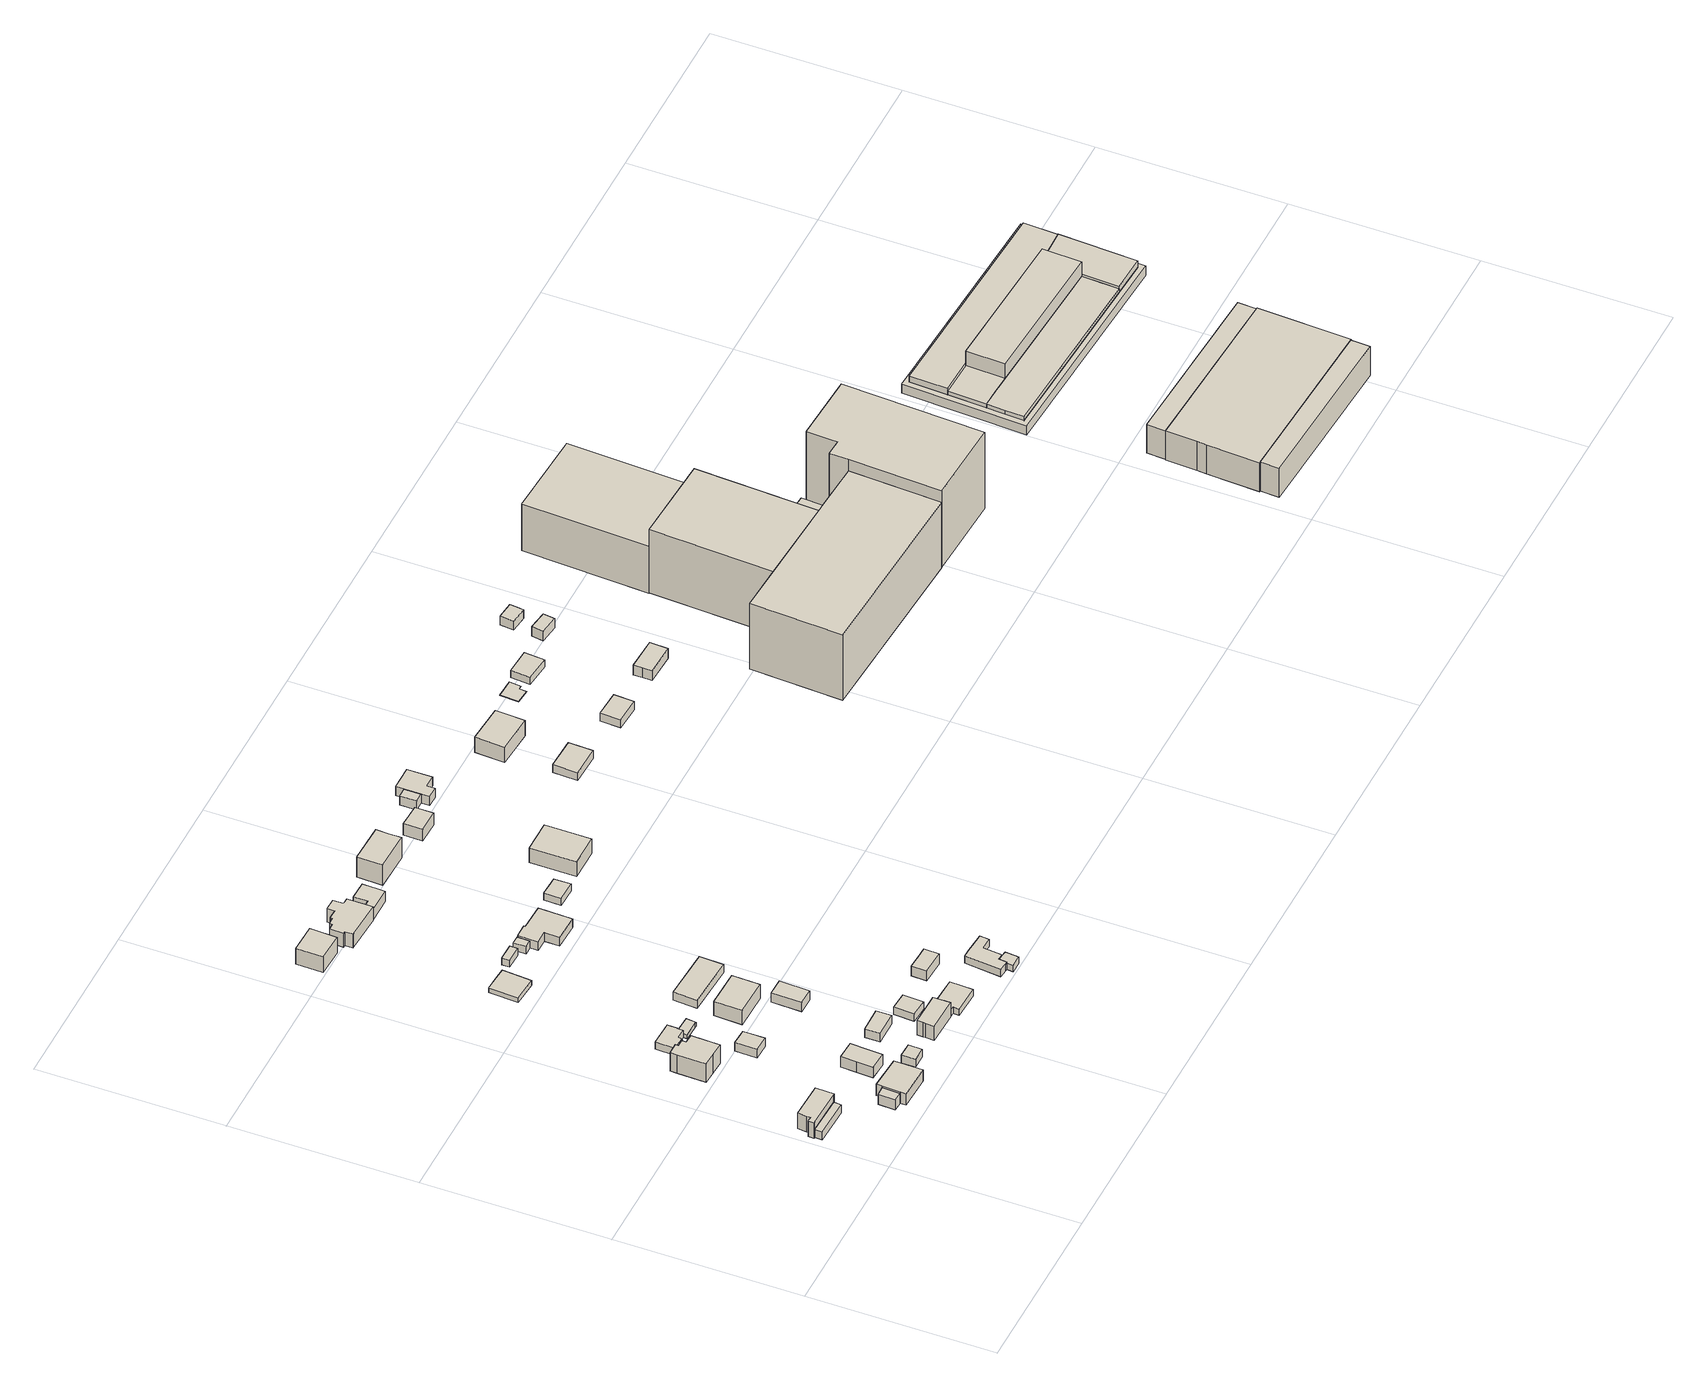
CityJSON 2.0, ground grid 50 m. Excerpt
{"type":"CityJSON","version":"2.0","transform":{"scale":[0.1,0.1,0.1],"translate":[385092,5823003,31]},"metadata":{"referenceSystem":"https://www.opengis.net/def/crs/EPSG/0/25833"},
"CityObjects":{
"building1":{"type":"Building","attributes":{"Gemeindeschluessel":"11000004","BezugspunktDach":"2200","function":"31001_1310","measuredHeight":2.66,"storeysAboveGround":1},"address":[{"country":"Germany","locality":"Berlin","thoroughfareNumber":"28 (15)","thoroughfareName":"Straße 70"}],"geometry":[{"type":"Solid","lod":"1","boundaries":[[[[0,1,2,3]],[[4,5,6,7]],[[4,7,3,2]],[[5,4,2,1]],[[6,5,1,0]],[[7,6,0,3]]]]}]},
"building2":{"type":"Building","attributes":{"Gemeindeschluessel":"11000004","BezugspunktDach":"2200","function":"31001_1010","measuredHeight":5.34,"storeysAboveGround":1},"address":[{"country":"Germany","locality":"Berlin","thoroughfareNumber":"28 (14)","thoroughfareName":"Straße 70"}],"geometry":[{"type":"Solid","lod":"1","boundaries":[[[[8,9,10,11,12,13,14,15,16,17]],[[18,19,20,21,22,23,24,5,4,25]],[[18,25,17,16]],[[19,18,16,15]],[[20,19,15,14]],[[21,20,14,13]],[[22,21,13,12]],[[23,22,12,11]],[[24,23,11,10]],[[5,24,10,9]],[[4,5,9,8]],[[25,4,8,17]]]]}]},
"building3":{"type":"Building","attributes":{"Gemeindeschluessel":"11000004","function":"31001_1010"},"address":[{"country":"Germany","locality":"Berlin","thoroughfareNumber":"26 (15)","thoroughfareName":"Straße 70"}],"children":["building3-1","building3-2"]},
"building3-1":{"type":"BuildingPart","attributes":{"BezugspunktDach":"2200","measuredHeight":4.2,"storeysAboveGround":1},"parents":["building3"],"geometry":[{"type":"MultiSurface","lod":"1","boundaries":[[[26,27,28,29,30,31,32]],[[33,34,35,36,37,38,39]],[[33,39,32,31]],[[40,41,31,30]],[[35,34,30,29]],[[36,35,29,28]],[[37,36,28,27]],[[38,37,27,26]],[[39,38,26,32]],[[34,33,41,40]]]}]},
"building3-2":{"type":"BuildingPart","attributes":{"BezugspunktDach":"2200","measuredHeight":3.17,"storeysAboveGround":1},"parents":["building3"],"geometry":[{"type":"Solid","lod":"1","boundaries":[[[[42,41,40,43,44]],[[45,34,33,39,46]],[[45,46,44,43]],[[34,45,43,40]],[[39,33,41,42]],[[46,39,42,44]],[[33,34,40,41]]]]}]},
"building4":{"type":"Building","attributes":{"Gemeindeschluessel":"11000004","BezugspunktDach":"2200","function":"31001_1010","measuredHeight":6.76,"storeysAboveGround":1},"address":[{"country":"Germany","locality":"Berlin","thoroughfareNumber":"28 (10)","thoroughfareName":"Straße 70"}],"geometry":[{"type":"Solid","lod":"1","boundaries":[[[[47,48,49,50,51,52,53,54,55,56,57]],[[58,59,60,61,62,63,64,65,66,67,68]],[[58,68,57,56]],[[59,58,56,55]],[[60,59,55,54]],[[61,60,54,53]],[[62,61,53,52]],[[63,62,52,51]],[[64,63,51,50]],[[65,64,50,49]],[[66,65,49,48]],[[67,66,48,47]],[[68,67,47,57]]]]}]},
"building5":{"type":"Building","attributes":{"Gemeindeschluessel":"11000004","BezugspunktDach":"2200","function":"31001_1000","measuredHeight":4.21,"storeysAboveGround":1},"address":[{"country":"Germany","locality":"Berlin","thoroughfareNumber":"28 (39)","thoroughfareName":"Straße 70"}],"geometry":[{"type":"Solid","lod":"1","boundaries":[[[[69,70,71,72,73,74]],[[75,76,77,78,79,80]],[[75,80,74,73]],[[76,75,73,72]],[[77,76,72,71]],[[78,77,71,70]],[[79,78,70,69]],[[80,79,69,74]]]]}]},
"building6":{"type":"Building","attributes":{"Gemeindeschluessel":"11000004","BezugspunktDach":"2200","function":"31001_1310","measuredHeight":3.12,"storeysAboveGround":1},"address":[{"country":"Germany","locality":"Berlin","thoroughfareNumber":"28 (11)","thoroughfareName":"Straße 70"}],"geometry":[{"type":"Solid","lod":"1","boundaries":[[[[81,82,83,84,85]],[[86,87,88,89,90]],[[86,90,85,84]],[[87,86,84,83]],[[88,87,83,82]],[[89,88,82,81]],[[90,89,81,85]]]]}]},
"building7":{"type":"Building","attributes":{"Gemeindeschluessel":"11000004","BezugspunktDach":"2200","function":"31001_1310","measuredHeight":2.44,"storeysAboveGround":1},"address":[{"country":"Germany","locality":"Berlin","thoroughfareNumber":"26 (16)","thoroughfareName":"Straße 70"}],"geometry":[{"type":"Solid","lod":"1","boundaries":[[[[91,92,93,94]],[[95,96,97,98]],[[95,98,94,93]],[[96,95,93,92]],[[97,96,92,91]],[[98,97,91,94]]]]}]},
"building8":{"type":"Building","attributes":{"Gemeindeschluessel":"11000004","function":"31001_1010"},"address":[{"country":"Germany","locality":"Berlin","thoroughfareNumber":"30 (15)","thoroughfareName":"Straße 70"}],"children":["building8-1","building8-2"]},
"building8-1":{"type":"BuildingPart","attributes":{"BezugspunktDach":"2200","measuredHeight":2.27,"storeysAboveGround":1},"parents":["building8"],"geometry":[{"type":"MultiSurface","lod":"1","boundaries":[[[99,100,101,102,103,104,105,106,107]],[[108,109,110,111,112,113,114,115,116]],[[108,116,107,106]],[[109,108,106,105]],[[110,109,105,104]],[[111,110,104,103]],[[117,118,111,103,102]],[[113,112,102,101]],[[114,113,101,100]],[[115,114,100,99]],[[116,115,99,107]],[[112,111,118,117]]]}]},
"building8-2":{"type":"BuildingPart","attributes":{"BezugspunktDach":"2200","measuredHeight":1.91,"storeysAboveGround":1},"parents":["building8"],"geometry":[{"type":"Solid","lod":"1","boundaries":[[[[119,120,121,122,118,117,123]],[[112,111,110,124,125,126,127]],[[112,127,123,117]],[[110,111,118,122]],[[124,110,122,121]],[[125,124,121,120]],[[126,125,120,119]],[[127,126,119,123]],[[111,112,117,118]]]]}]},
"building9":{"type":"Building","attributes":{"Gemeindeschluessel":"11000004","BezugspunktDach":"2200","function":"31001_1312","measuredHeight":2.71,"storeysAboveGround":1},"address":[{"country":"Germany","locality":"Berlin","thoroughfareNumber":"28 (38)","thoroughfareName":"Straße 70"}],"geometry":[{"type":"Solid","lod":"1","boundaries":[[[[128,129,130,131]],[[132,133,134,135]],[[132,135,131,130]],[[133,132,130,129]],[[134,133,129,128]],[[135,134,128,131]]]]}]},
"building10":{"type":"Building","attributes":{"Gemeindeschluessel":"11000004","BezugspunktDach":"2200","function":"31001_1010","measuredHeight":4.78,"storeysAboveGround":1},"address":[{"country":"Germany","locality":"Berlin","thoroughfareNumber":"26 (17)","thoroughfareName":"Straße 70"}],"geometry":[{"type":"Solid","lod":"1","boundaries":[[[[136,137,138,139,140,141,142,143]],[[144,145,146,147,148,149,150,151]],[[144,151,143,142]],[[145,144,142,141]],[[146,145,141,140]],[[147,146,140,139]],[[148,147,139,138]],[[149,148,138,137]],[[150,149,137,136]],[[151,150,136,143]]]]}]},
"building11":{"type":"Building","attributes":{"Gemeindeschluessel":"11000004","BezugspunktDach":"2200","function":"31001_1010","measuredHeight":4.94,"storeysAboveGround":1},"address":[{"country":"Germany","locality":"Berlin","thoroughfareNumber":"28 (12)","thoroughfareName":"Straße 70"}],"geometry":[{"type":"Solid","lod":"1","boundaries":[[[[152,153,154,155]],[[156,157,158,159]],[[156,159,155,154]],[[157,156,154,153]],[[158,157,153,152]],[[159,158,152,155]]]]}]},
"building12":{"type":"Building","attributes":{"Gemeindeschluessel":"11000004","BezugspunktDach":"2200","function":"31001_1312","measuredHeight":2.69,"storeysAboveGround":1},"address":[{"country":"Germany","locality":"Berlin","thoroughfareNumber":"30 (11)","thoroughfareName":"Straße 70"}],"geometry":[{"type":"Solid","lod":"1","boundaries":[[[[160,161,162,163,164]],[[165,166,167,168,169]],[[165,169,164,163]],[[166,165,163,162]],[[167,166,162,161]],[[168,167,161,160]],[[169,168,160,164]]]]}]},
"building13":{"type":"Building","attributes":{"Gemeindeschluessel":"11000004","BezugspunktDach":"2200","function":"31001_1312","measuredHeight":2.25,"storeysAboveGround":1},"address":[{"country":"Germany","locality":"Berlin","thoroughfareNumber":"28 (37)","thoroughfareName":"Straße 70"}],"geometry":[{"type":"Solid","lod":"1","boundaries":[[[[170,171,172,173]],[[174,175,176,177]],[[174,177,173,172]],[[175,174,172,171]],[[176,175,171,170]],[[177,176,170,173]]]]}]},
"building14":{"type":"Building","attributes":{"Gemeindeschluessel":"11000004","BezugspunktDach":"2200","function":"31001_1310","measuredHeight":2.98,"storeysAboveGround":1},"address":[{"country":"Germany","locality":"Berlin","thoroughfareNumber":"28 (13)","thoroughfareName":"Straße 70"}],"geometry":[{"type":"Solid","lod":"1","boundaries":[[[[178,179,180,181]],[[182,183,184,185]],[[182,185,181,180]],[[183,182,180,179]],[[184,183,179,178]],[[185,184,178,181]]]]}]},
"building15":{"type":"Building","attributes":{"Gemeindeschluessel":"11000004","BezugspunktDach":"2200","function":"31001_1010","measuredHeight":5,"storeysAboveGround":1},"address":[{"country":"Germany","locality":"Berlin","thoroughfareNumber":"34 (14)","thoroughfareName":"Straße 70"}],"geometry":[{"type":"Solid","lod":"1","boundaries":[[[[186,187,188,189]],[[190,191,192,193]],[[190,193,189,188]],[[191,190,188,187]],[[192,191,187,186]],[[193,192,186,189]]]]}]},
"building16":{"type":"Building","attributes":{"Gemeindeschluessel":"11000004","BezugspunktDach":"2200","function":"31001_1000","measuredHeight":2.61,"storeysAboveGround":1},"address":[{"country":"Germany","locality":"Berlin","thoroughfareNumber":"30 (43)","thoroughfareName":"Straße 70"}],"geometry":[{"type":"Solid","lod":"1","boundaries":[[[[194,195,196,197]],[[198,199,200,201]],[[198,201,197,196]],[[199,198,196,195]],[[200,199,195,194]],[[201,200,194,197]]]]}]},
"building17":{"type":"Building","attributes":{"Gemeindeschluessel":"11000004","BezugspunktDach":"2200","function":"31001_1000","measuredHeight":2.07,"storeysAboveGround":1},"address":[{"country":"Germany","locality":"Berlin","thoroughfareNumber":"26 (18)","thoroughfareName":"Straße 70"}],"geometry":[{"type":"Solid","lod":"1","boundaries":[[[[202,203,204,205,206,207]],[[208,209,210,211,212,213]],[[208,213,207,206]],[[209,208,206,205]],[[210,209,205,204]],[[211,210,204,203]],[[212,211,203,202]],[[213,212,202,207]]]]}]},
"building18":{"type":"Building","attributes":{"Gemeindeschluessel":"11000004","BezugspunktDach":"2200","function":"31001_1310","measuredHeight":2.19,"storeysAboveGround":1},"address":[{"country":"Germany","locality":"Berlin","thoroughfareNumber":"30 (12)","thoroughfareName":"Straße 70"}],"geometry":[{"type":"Solid","lod":"1","boundaries":[[[[214,215,216,217]],[[218,219,220,221]],[[218,221,217,216]],[[219,218,216,215]],[[220,219,215,214]],[[221,220,214,217]]]]}]},
"building19":{"type":"Building","attributes":{"Gemeindeschluessel":"11000004","BezugspunktDach":"2200","function":"31001_1310","measuredHeight":2.4,"storeysAboveGround":1},"address":[{"country":"Germany","locality":"Berlin","thoroughfareNumber":"30 (13)","thoroughfareName":"Straße 70"}],"geometry":[{"type":"Solid","lod":"1","boundaries":[[[[222,223,224,225]],[[226,227,228,229]],[[226,229,225,224]],[[227,226,224,223]],[[228,227,223,222]],[[229,228,222,225]]]]}]},
"building20":{"type":"Building","attributes":{"Gemeindeschluessel":"11000004","BezugspunktDach":"2200","function":"31001_1010","measuredHeight":6,"storeysAboveGround":1},"address":[{"country":"Germany","locality":"Berlin","thoroughfareNumber":"34 (13)","thoroughfareName":"Straße 70"}],"geometry":[{"type":"Solid","lod":"1","boundaries":[[[[230,231,232,233,234,235,236,237,238,239,240,241,242,243,244,245,246]],[[247,248,249,250,251,252,253,254,255,256,257,258,259,260,261,262,263]],[[247,263,246,245]],[[248,247,245,244]],[[249,248,244,243]],[[250,249,243,242]],[[251,250,242,241]],[[252,251,241,240]],[[253,252,240,239]],[[254,253,239,238]],[[255,254,238,237]],[[256,255,237,236]],[[257,256,236,235]],[[258,257,235,234]],[[259,258,234,233]],[[260,259,233,232]],[[261,260,232,231]],[[262,261,231,230]],[[263,262,230,246]]]]}]},
"building21":{"type":"Building","attributes":{"Gemeindeschluessel":"11000004","BezugspunktDach":"2200","function":"31001_1312","measuredHeight":3.65,"storeysAboveGround":1},"address":[{"country":"Germany","locality":"Berlin","thoroughfareNumber":"28 (36)","thoroughfareName":"Straße 70"}],"geometry":[{"type":"Solid","lod":"1","boundaries":[[[[264,265,266,267,268]],[[269,270,271,272,273]],[[269,273,268,267]],[[270,269,267,266]],[[271,270,266,265]],[[272,271,265,264]],[[273,272,264,268]]]]}]},
"building22":{"type":"Building","attributes":{"Gemeindeschluessel":"11000004","BezugspunktDach":"2200","function":"31001_1000","measuredHeight":2.77,"storeysAboveGround":1},"address":[{"country":"Germany","locality":"Berlin","thoroughfareNumber":"30 (14)","thoroughfareName":"Straße 70"}],"geometry":[{"type":"Solid","lod":"1","boundaries":[[[[274,275,276,277,278,279,280,281]],[[282,283,284,285,286,287,288,289]],[[282,289,281,280]],[[283,282,280,279]],[[284,283,279,278]],[[285,284,278,277]],[[286,285,277,276]],[[287,286,276,275]],[[288,287,275,274]],[[289,288,274,281]]]]}]},
"building23":{"type":"Building","attributes":{"Gemeindeschluessel":"11000004","BezugspunktDach":"2200","function":"51009_1610","measuredHeight":3.43,"storeysAboveGround":0},"address":[{"country":"Germany","locality":"Berlin"}],"geometry":[{"type":"Solid","lod":"1","boundaries":[[[[290,291,292,293,294,295]],[[296,297,298,299,300,301]],[[296,301,295,294]],[[297,296,294,293]],[[298,297,293,292]],[[299,298,292,291]],[[300,299,291,290]],[[301,300,290,295]]]]}]},
"building24":{"type":"Building","attributes":{"Gemeindeschluessel":"11000004","BezugspunktDach":"2200","function":"31001_1010","measuredHeight":3.46,"storeysAboveGround":1},"address":[{"country":"Germany","locality":"Berlin","thoroughfareNumber":"26 (19)","thoroughfareName":"Straße 70"}],"geometry":[{"type":"Solid","lod":"1","boundaries":[[[[302,303,304,305,306,307,308,309,310,311]],[[312,313,314,315,316,298,297,296,317,318]],[[312,318,311,310]],[[313,312,310,309]],[[314,313,309,308]],[[315,314,308,307]],[[316,315,307,306]],[[298,316,306,305]],[[297,298,305,304]],[[296,297,304,303]],[[317,296,303,302]],[[318,317,302,311]]]]}]},
"building25":{"type":"Building","attributes":{"Gemeindeschluessel":"11000004","BezugspunktDach":"2200","function":"31001_1310","measuredHeight":3.24,"storeysAboveGround":1},"address":[{"country":"Germany","locality":"Berlin","thoroughfareNumber":"34 (12)","thoroughfareName":"Straße 70"}],"geometry":[{"type":"Solid","lod":"1","boundaries":[[[[319,320,321,322,323,324]],[[325,326,327,328,329,330]],[[325,330,324,323]],[[326,325,323,322]],[[327,326,322,321]],[[328,327,321,320]],[[329,328,320,319]],[[330,329,319,324]]]]}]},
"building26":{"type":"Building","attributes":{"Gemeindeschluessel":"11000004","BezugspunktDach":"2200","function":"31001_1010","measuredHeight":2.3,"storeysAboveGround":1},"address":[{"country":"Germany","locality":"Berlin","thoroughfareNumber":"30 (38)","thoroughfareName":"Straße 70"}],"geometry":[{"type":"Solid","lod":"1","boundaries":[[[[331,332,333,334,335]],[[336,337,338,339,340]],[[336,340,335,334]],[[337,336,334,333]],[[338,337,333,332]],[[339,338,332,331]],[[340,339,331,335]]]]}]},
"building27":{"type":"Building","attributes":{"Gemeindeschluessel":"11000004","BezugspunktDach":"2200","function":"31001_1010","measuredHeight":7.39,"storeysAboveGround":1},"address":[{"country":"Germany","locality":"Berlin","thoroughfareNumber":"34 (11)","thoroughfareName":"Straße 70"}],"geometry":[{"type":"Solid","lod":"1","boundaries":[[[[341,342,343,344,345]],[[346,347,348,349,350]],[[346,350,345,344]],[[347,346,344,343]],[[348,347,343,342]],[[349,348,342,341]],[[350,349,341,345]]]]}]},
"building28":{"type":"Building","attributes":{"Gemeindeschluessel":"11000004","BezugspunktDach":"2200","function":"31001_1000","measuredHeight":5.41,"storeysAboveGround":1},"address":[{"country":"Germany","locality":"Berlin","thoroughfareNumber":"30 (39)","thoroughfareName":"Straße 70"}],"geometry":[{"type":"Solid","lod":"1","boundaries":[[[[351,352,353,354]],[[355,356,357,358]],[[355,358,354,353]],[[356,355,353,352]],[[357,356,352,351]],[[358,357,351,354]]]]}]},
"building29":{"type":"Building","attributes":{"Gemeindeschluessel":"11000004","BezugspunktDach":"2200","function":"31001_1000","measuredHeight":4.04,"storeysAboveGround":1},"address":[{"country":"Germany","locality":"Berlin","thoroughfareNumber":"34 (34)","thoroughfareName":"Straße 70"}],"geometry":[{"type":"Solid","lod":"1","boundaries":[[[[359,360,361,362,363]],[[364,365,366,367,368]],[[364,368,363,362]],[[365,364,362,361]],[[366,365,361,360]],[[367,366,360,359]],[[368,367,359,363]]]]}]},
"building30":{"type":"Building","attributes":{"Gemeindeschluessel":"11000004","function":"31001_1000"},"address":[{"country":"Germany","locality":"Berlin","thoroughfareNumber":"34 (33)","thoroughfareName":"Straße 70"}],"children":["building30-1","building30-2"]},
"building30-1":{"type":"BuildingPart","attributes":{"BezugspunktDach":"2200","measuredHeight":2.92,"storeysAboveGround":1},"parents":["building30"],"geometry":[{"type":"MultiSurface","lod":"1","boundaries":[[[369,370,371,372,373,374,375]],[[376,377,378,379,380,381,382]],[[376,382,375,374]],[[377,376,374,373]],[[378,377,373,372]],[[379,378,372,371]],[[380,379,371,370]],[[380,370,383,384,385]],[[382,381,369,375]],[[381,385,384,383,369]]]}]},
"building30-2":{"type":"BuildingPart","attributes":{"BezugspunktDach":"2200","measuredHeight":2.92,"storeysAboveGround":1},"parents":["building30"],"geometry":[{"type":"Solid","lod":"1","boundaries":[[[[384,369,386,387]],[[388,381,385,389]],[[388,389,387,386]],[[381,388,386,369]],[[389,385,384,387]],[[385,381,369,384]]]]}]},
"building31":{"type":"Building","attributes":{"Gemeindeschluessel":"11000004","BezugspunktDach":"2200","function":"31001_1000","measuredHeight":2.48,"storeysAboveGround":1},"address":[{"country":"Germany","locality":"Berlin","thoroughfareNumber":"30 (40)","thoroughfareName":"Straße 70"}],"geometry":[{"type":"Solid","lod":"1","boundaries":[[[[390,391,392,393]],[[394,395,396,397]],[[394,397,393,392]],[[395,394,392,391]],[[396,395,391,390]],[[397,396,390,393]]]]}]},
"building32":{"type":"Building","attributes":{"Gemeindeschluessel":"11000004","BezugspunktDach":"2200","function":"31001_1000","measuredHeight":6.85,"storeysAboveGround":1},"address":[{"country":"Germany","locality":"Berlin","thoroughfareNumber":"34 (32)","thoroughfareName":"Straße 70"}],"geometry":[{"type":"Solid","lod":"1","boundaries":[[[[398,399,400,401,402]],[[403,404,405,406,407]],[[403,407,402,401]],[[404,403,401,400]],[[405,404,400,399]],[[406,405,399,398]],[[407,406,398,402]]]]}]},
"building33":{"type":"Building","attributes":{"Gemeindeschluessel":"11000004","BezugspunktDach":"2200","function":"31001_1000","measuredHeight":2.55,"storeysAboveGround":1},"address":[{"country":"Germany","locality":"Berlin","thoroughfareNumber":"30 (41)","thoroughfareName":"Straße 70"}],"geometry":[{"type":"Solid","lod":"1","boundaries":[[[[408,409,410,411]],[[412,413,414,415]],[[412,415,411,410]],[[413,412,410,409]],[[414,413,409,408]],[[415,414,408,411]]]]}]},
"building34":{"type":"Building","attributes":{"Gemeindeschluessel":"11000004","BezugspunktDach":"2200","function":"31001_1310","measuredHeight":0.05,"storeysAboveGround":1},"address":[{"country":"Germany","locality":"Berlin","thoroughfareNumber":"34 (10)","thoroughfareName":"Straße 70"}],"geometry":[{"type":"Solid","lod":"1","boundaries":[[[[416,417,418,419,420,421]],[[422,423,424,425,426,427]],[[422,427,421,420]],[[423,422,420,419]],[[424,423,419,418]],[[425,424,418,417]],[[426,425,417,416]],[[427,426,416,421]]]]}]},
"building35":{"type":"Building","attributes":{"Gemeindeschluessel":"11000004","BezugspunktDach":"2200","function":"31001_1010","measuredHeight":2.38,"storeysAboveGround":1},"address":[{"country":"Germany","locality":"Berlin","thoroughfareNumber":"34 (9)","thoroughfareName":"Straße 70"}],"geometry":[{"type":"Solid","lod":"1","boundaries":[[[[428,429,430,431]],[[432,433,434,435]],[[432,435,431,430]],[[433,432,430,429]],[[434,433,429,428]],[[435,434,428,431]]]]}]},
"building36":{"type":"Building","attributes":{"Gemeindeschluessel":"11000004","BezugspunktDach":"2200","function":"31001_1000","measuredHeight":3.31,"storeysAboveGround":1},"address":[{"country":"Germany","locality":"Berlin","thoroughfareNumber":"30 (42)","thoroughfareName":"Straße 70"}],"geometry":[{"type":"Solid","lod":"1","boundaries":[[[[436,437,438,439,440]],[[441,442,443,444,445]],[[441,445,440,439]],[[442,441,439,438]],[[443,442,438,437]],[[444,443,437,436]],[[445,444,436,440]]]]}]},
"building37":{"type":"Building","attributes":{"Gemeindeschluessel":"11000004","BezugspunktDach":"2200","function":"31001_1010","measuredHeight":3.66,"storeysAboveGround":1},"address":[{"country":"Germany","locality":"Berlin","thoroughfareNumber":"34 (31)","thoroughfareName":"Straße 70"}],"geometry":[{"type":"Solid","lod":"1","boundaries":[[[[446,447,448,449]],[[450,451,452,453]],[[450,453,449,448]],[[451,450,448,447]],[[452,451,447,446]],[[453,452,446,449]]]]}]},
"building38":{"type":"Building","attributes":{"Gemeindeschluessel":"11000004","BezugspunktDach":"2200","function":"31001_1010","measuredHeight":3.12,"storeysAboveGround":1},"address":[{"country":"Germany","locality":"Berlin","thoroughfareNumber":"34 (30)","thoroughfareName":"Straße 70"}],"geometry":[{"type":"Solid","lod":"1","boundaries":[[[[454,455,456,457,458]],[[459,460,461,462,463]],[[459,463,458,457]],[[460,459,457,456]],[[461,460,456,455]],[[462,461,455,454]],[[463,462,454,458]]]]}]},
"building39":{"type":"Building","attributes":{"Gemeindeschluessel":"11000004","BezugspunktDach":"2200","function":"31001_2143","measuredHeight":20.97,"storeysAboveGround":6},"address":[{"country":"Germany","locality":"Berlin","thoroughfareNumber":"5 (1)","thoroughfareName":"Adam-von-Trott-Straße"}],"geometry":[{"type":"Solid","lod":"1","boundaries":[[[[464,465,466,467,468,469,470]],[[471,472,473,474,475,476,477]],[[471,477,470,469]],[[472,471,469,468]],[[473,472,468,467]],[[474,473,467,466]],[[475,474,466,465]],[[476,475,465,464]],[[477,476,464,470]]]]}]},
"building40":{"type":"Building","attributes":{"Gemeindeschluessel":"11000004","function":"31001_2143"},"address":[{"country":"Germany","locality":"Berlin","thoroughfareNumber":"5 (2)","thoroughfareName":"Adam-von-Trott-Straße"}],"children":["building40-1","building40-2","building40-3"]},
"building40-1":{"type":"BuildingPart","attributes":{"BezugspunktDach":"2200","measuredHeight":20.33,"storeysAboveGround":6},"parents":["building40"],"geometry":[{"type":"MultiSurface","lod":"1","boundaries":[[[478,479,480,481,482]],[[483,484,485,473,472]],[[483,472,482,481]],[[486,487,481,480]],[[485,484,480,479]],[[488,489,479,478]],[[473,485,490,491]],[[472,473,478,482]],[[484,483,487,486]],[[491,490,489,488]]]}]},
"building40-2":{"type":"BuildingPart","attributes":{"BezugspunktDach":"2200","measuredHeight":19.57,"storeysAboveGround":6},"parents":["building40"],"geometry":[{"type":"Solid","lod":"1","boundaries":[[[[492,493,489,488]],[[490,494,495,491]],[[494,490,489,493]],[[495,494,493,492]],[[491,495,492,488]],[[490,491,488,489]]]]}]},
"building40-3":{"type":"BuildingPart","attributes":{"BezugspunktDach":"2200","measuredHeight":14.99,"storeysAboveGround":6},"parents":["building40"],"geometry":[{"type":"MultiSurface","lod":"1","boundaries":[[[486,496,497,487]],[[498,499,500,501]],[[498,501,487,497]],[[499,498,497,496]],[[500,499,496,486]],[[501,500,484,483]],[[483,484,486,487]]]}]},
"building41":{"type":"Building","attributes":{"Gemeindeschluessel":"11000004","BezugspunktDach":"2200","function":"31001_2143","measuredHeight":24.59,"storeysAboveGround":6},"address":[{"country":"Germany","locality":"Berlin","thoroughfareNumber":"5","thoroughfareName":"Adam-von-Trott-Straße"}],"geometry":[{"type":"Solid","lod":"1","boundaries":[[[[502,503,504,505,506,507,508,509,510]],[[511,512,513,514,515,516,517,518,519]],[[511,519,510,509]],[[512,511,509,508]],[[513,512,508,507]],[[514,513,507,506]],[[515,514,506,505]],[[516,515,505,504]],[[517,516,504,503]],[[518,517,503,502]],[[519,518,502,510]]]]}]},
"building42":{"type":"Building","attributes":{"Gemeindeschluessel":"11000004","BezugspunktDach":"2200","function":"51009_1610","measuredHeight":9.3,"storeysAboveGround":0},"address":[{"country":"Germany","locality":"Berlin"}],"geometry":[{"type":"Solid","lod":"1","boundaries":[[[[520,521,522,523]],[[524,525,526,527]],[[524,527,523,522]],[[525,524,522,521]],[[526,525,521,520]],[[527,526,520,523]]]]}]},
"building43":{"type":"Building","attributes":{"Gemeindeschluessel":"11000004","BezugspunktDach":"2200","function":"31001_2050","measuredHeight":9.33,"storeysAboveGround":2},"address":[{"country":"Germany","locality":"Berlin","thoroughfareNumber":"65 (2)","thoroughfareName":"Friedrich-Olbricht-Damm"}],"geometry":[{"type":"Solid","lod":"1","boundaries":[[[[522,521,528,529,530,531,532,533,534,535]],[[536,537,538,539,540,541,542,525,524,543]],[[536,543,535,534]],[[537,536,534,533]],[[538,537,533,532]],[[539,538,532,531]],[[540,539,531,530]],[[541,540,530,529]],[[542,541,529,528]],[[525,542,528,521]],[[524,525,521,522]],[[543,524,522,535]]]]}]},
"building44":{"type":"Building","attributes":{"Gemeindeschluessel":"11000004","BezugspunktDach":"2200","function":"51009_1610","measuredHeight":9.26,"storeysAboveGround":0},"address":[{"country":"Germany","locality":"Berlin"}],"geometry":[{"type":"Solid","lod":"1","boundaries":[[[[544,545,546,547]],[[548,549,540,539]],[[548,539,547,546]],[[549,548,546,545]],[[540,549,545,544]],[[539,540,544,547]]]]}]},
"building45":{"type":"Building","attributes":{"Gemeindeschluessel":"11000004","BezugspunktDach":"2200","function":"51009_1610","measuredHeight":2.92,"storeysAboveGround":0},"address":[{"country":"Germany","locality":"Berlin"}],"geometry":[{"type":"Solid","lod":"1","boundaries":[[[[550,551,552,553,554,555,556,557,558,559,560,561]],[[562,563,564,565,566,567,568,569,570,571,572,573]],[[562,573,561,560]],[[563,562,560,559]],[[564,563,559,558]],[[565,564,558,557]],[[566,565,557,556]],[[567,566,556,555]],[[568,567,555,554]],[[569,568,554,553]],[[570,569,553,552]],[[571,570,552,551]],[[572,571,551,550]],[[573,572,550,561]]]]}]},
"building46":{"type":"Building","attributes":{"Gemeindeschluessel":"11000004","function":"31001_2100"},"address":[{"country":"Germany","locality":"Berlin","thoroughfareNumber":"6","thoroughfareName":"Adam-von-Trott-Straße"}],"children":["building46-1","building46-2","building46-3","building46-4","building46-5"]},
"building46-1":{"type":"BuildingPart","attributes":{"BezugspunktDach":"2200","measuredHeight":5.46,"storeysAboveGround":1},"parents":["building46"],"geometry":[{"type":"Solid","lod":"1","boundaries":[[[[574,575,576,577,578,579]],[[580,581,582,583,584,585]],[[580,585,579,578]],[[581,580,578,577]],[[582,581,577,576]],[[584,583,575,586,587,574]],[[585,584,574,579]],[[583,582,576,575]],[[574,587,586,575]]]]}]},
"building46-2":{"type":"BuildingPart","attributes":{"BezugspunktDach":"2200","measuredHeight":5.08,"storeysAboveGround":1},"parents":["building46"],"geometry":[{"type":"MultiSurface","lod":"1","boundaries":[[[588,589,590,591,592,593,594]],[[595,596,597,598,599,600,601]],[[595,601,594,593]],[[596,595,593,592]],[[598,597,591,602,603,590]],[[601,600,588,594]],[[604,597,605,606,607,591]],[[596,592,607,606]],[[590,603,602,591]],[[599,598,590,589]],[[600,599,589,588]]]}]},
"building46-3":{"type":"BuildingPart","attributes":{"BezugspunktDach":"2200","measuredHeight":5.08,"storeysAboveGround":1},"parents":["building46"],"geometry":[{"type":"MultiSurface","lod":"1","boundaries":[[[607,591,608,609,610,592]],[[585,611,584,597,606,596]],[[585,596,592,610]],[[611,585,610,609]],[[584,611,609,608]],[[597,584,608,587,602]],[[602,587,608,591]],[[606,597,591,607]],[[596,606,607,592]]]}]},
"building46-4":{"type":"BuildingPart","attributes":{"BezugspunktDach":"2200","measuredHeight":5.97,"storeysAboveGround":1},"parents":["building46"],"geometry":[{"type":"MultiSurface","lod":"1","boundaries":[[[612,613,614,615,616]],[[598,583,582,617,600]],[[598,618,599,598,590,589,588,619,616,615]],[[583,598,603,586,614]],[[576,575,614,613]],[[617,582,613,612]],[[600,617,612,616]],[[590,598,599,589]],[[600,619,588,589,599,618]],[[620,615,614,586,603]],[[582,583,575,576]]]}]},
"building46-5":{"type":"BuildingPart","attributes":{"BezugspunktDach":"2200","measuredHeight":9.17,"storeysAboveGround":1},"parents":["building46"],"geometry":[{"type":"MultiSurface","lod":"1","boundaries":[[[621,622,623,624]],[[587,586,603,602]],[[608,591,602,624,623]],[[575,574,623,622]],[[603,615,614,622,621]],[[602,591,590,625,621,624]],[[587,602,591,608]],[[586,587,574,575]],[[586,614,615,603]],[[603,625,590,591,602]]]}]}
},
"vertices":[
[110,172,53],[111,192,53],[5,195,53],[4,175,53],[5,195,27],[111,192,27],[110,172,27],[4,175,27],
[5,195,77],[111,192,77],[114,192,77],[115,217,77],[116,242,77],[17,245,77],[15,220,77],[15,210,77],[2,211,77],[1,195,77],[2,211,27],[15,210,27],[15,220,27],[17,245,27],[116,242,27],[115,217,27],[114,192,27],[1,195,27],
[205,46,55],[299,43,55],[300,119,55],[208,124,55],[208,109,55],[206,61,55],[205,61,55],[206,61,19],[208,109,19],[208,124,19],[300,119,19],[299,43,19],[205,46,19],[205,61,19],[208,109,50],[206,61,50],
[205,61,50],[181,108,50],[179,63,50],[181,108,19],[179,63,19],
[126,512,77],[164,510,77],[166,587,77],[141,588,77],[141,600,77],[129,600,77],[122,600,77],[122,608,77],[92,608,77],[91,589,77],[89,513,77],[91,589,18],[92,608,18],[122,608,18],[122,600,18],[129,600,18],[141,600,18],[141,588,18],[166,587,18],[164,510,18],[126,512,18],[89,513,18],
[305,150,60],[307,194,60],[310,237,60],[258,239,60],[256,196,60],[254,153,60],[256,196,27],[258,239,27],[310,237,27],[307,194,27],[305,150,27],[254,153,27],
[252,432,54],[253,490,54],[231,491,54],[209,492,54],[207,433,54],[209,492,27],[231,491,27],[253,490,27],[252,432,27],[207,433,27],
[373,77,47],[374,114,47],[334,115,47],[334,78,47],[334,115,22],[374,114,22],[373,77,22],[334,78,22],
[176,621,34],[191,621,34],[192,631,34],[220,630,34],[220,647,34],[221,647,34],[221,673,34],[155,675,34],[153,622,34],[155,675,11],[221,673,11],[221,647,11],[220,647,11],[220,630,11],[192,631,11],[191,621,11],[176,621,11],[153,622,11],[220,630,24],[220,647,24],
[264,619,24],[268,618,24],[270,645,24],[221,647,24],[219,620,24],[270,645,11],[268,618,11],[264,619,11],[219,620,11],
[380,189,51],[450,190,51],[449,231,51],[380,230,51],[449,231,24],[450,190,24],[380,189,24],[380,230,24],
[531,73,67],[531,90,67],[531,96,67],[531,119,67],[441,121,67],[440,104,67],[440,98,67],[439,75,67],[440,98,21],[440,104,21],[441,121,21],[531,119,21],[531,96,21],[531,90,21],[531,73,21],[439,75,21],
[401,510,74],[403,585,74],[302,587,74],[299,512,74],[302,587,29],[403,585,29],[401,510,29],[299,512,29],
[247,1036,23],[253,1114,23],[218,1117,23],[183,1119,23],[178,1040,23],[183,1119,8],[218,1117,8],[253,1114,8],[247,1036,8],[178,1040,8],
[526,141,49],[529,196,49],[480,199,49],[477,144,49],[480,199,26],[529,196,26],[526,141,26],[477,144,26],
[447,402,55],[450,482,55],[403,483,55],[401,402,55],[403,483,26],[450,482,26],[447,402,26],[401,402,26],
[165,1504,59],[168,1577,59],[90,1579,59],[88,1507,59],[90,1579,9],[168,1577,9],[165,1504,9],[88,1507,9],
[469,635,36],[472,699,36],[332,706,36],[328,642,36],[332,706,10],[472,699,10],[469,635,10],[328,642,10],
[544,72,42],[543,56,42],[620,53,42],[623,116,42],[531,119,42],[531,73,42],[531,119,22],[623,116,22],[620,53,22],[543,56,22],[544,72,22],[531,73,22],
[285,1109,30],[331,1108,30],[331,1129,30],[285,1130,30],[331,1129,8],[331,1108,8],[285,1109,8],[285,1130,8],
[364,1092,32],[365,1125,32],[343,1126,32],[343,1092,32],[343,1126,8],[365,1125,8],[364,1092,8],[343,1092,8],
[193,1497,56],[194,1475,56],[197,1475,56],[302,1470,56],[302,1494,56],[302,1505,56],[302,1539,56],[285,1540,56],[284,1568,56],[253,1569,56],[252,1548,56],[226,1549,56],[225,1543,56],[206,1542,56],[205,1534,56],[188,1534,56],[187,1497,56],[188,1534,12],[205,1534,12],[206,1542,12],[225,1543,12],[226,1549,12],[252,1548,12],[253,1569,12],[284,1568,12],[285,1540,12],[302,1539,12],[302,1505,12],[302,1494,12],[302,1470,12],[197,1475,12],[194,1475,12],[193,1497,12],[187,1497,12],
[690,172,55],[692,213,55],[659,214,55],[625,216,55],[623,175,55],[625,216,23],[659,214,23],[692,213,23],[690,172,23],[623,175,23],
[403,1071,35],[402,1031,35],[474,1029,35],[476,1119,35],[404,1121,35],[404,1125,35],[368,1125,35],[367,1071,35],[368,1125,7],[404,1125,7],[404,1121,7],[476,1119,7],[474,1029,7],[402,1031,7],[403,1071,7],[367,1071,7],
[773,2,38],[776,39,38],[762,41,38],[745,42,38],[743,20,38],[741,3,38],[743,20,17],[745,42,17],[762,41,17],[776,39,17],[773,2,17],[741,3,17],
[736,20,40],[743,20,40],[745,42,40],[762,41,40],[767,92,40],[800,91,40],[802,116,40],[746,120,40],[723,121,40],[713,23,40],[723,121,17],[746,120,17],[802,116,17],[800,91,17],[767,92,17],[736,20,17],[713,23,17],
[302,1470,47],[373,1470,47],[374,1531,47],[324,1532,47],[324,1494,47],[302,1494,47],[324,1494,14],[324,1532,14],[374,1531,14],[373,1470,14],[302,1470,14],[302,1494,14],
[589,1083,32],[588,1128,32],[575,1128,32],[534,1130,32],[533,1084,32],[534,1130,9],[575,1128,9],[588,1128,9],[589,1083,9],[533,1084,9],
[518,1491,91],[518,1525,91],[519,1559,91],[413,1562,91],[411,1494,91],[413,1562,26],[519,1559,26],[518,1525,26],[518,1491,26],[411,1494,26],
[728,1090,58],[729,1214,58],[640,1214,58],[639,1091,58],[640,1214,11],[729,1214,11],[728,1090,11],[639,1091,11],
[662,1471,57],[663,1521,57],[631,1522,57],[599,1523,57],[598,1472,57],[599,1523,20],[631,1522,20],[663,1521,20],[662,1471,20],[598,1472,20],
[729,1578,40],[729,1511,40],[761,1511,40],[761,1533,40],[795,1533,40],[795,1600,40],[729,1600,40],[795,1600,11],[795,1533,11],[761,1533,11],[761,1511,11],[729,1511,11],[729,1578,11],[729,1600,11],[729,1536,40],[729,1533,40],[729,1533,11],
[703,1578,40],[702,1533,40],[703,1578,11],[702,1533,11],
[1038,1222,36],[1040,1288,36],[954,1291,36],[951,1225,36],[954,1291,11],[1040,1288,11],[1038,1222,11],[951,1225,11],
[1048,1404,58],[1051,1444,58],[1053,1483,58],[947,1490,58],[942,1410,58],[947,1490,9],[1053,1483,9],[1051,1444,9],[1048,1404,9],[942,1410,9],
[1235,1202,37],[1238,1257,37],[1166,1261,37],[1163,1206,37],[1166,1261,11],[1238,1257,11],[1235,1202,11],[1163,1206,11],
[1192,1462,10],[1194,1483,10],[1204,1482,10],[1207,1514,10],[1155,1516,10],[1152,1466,10],[1155,1516,9],[1207,1514,9],[1204,1482,9],[1194,1483,9],[1192,1462,9],[1152,1466,9],
[1290,1459,32],[1294,1514,32],[1223,1518,32],[1219,1465,32],[1223,1518,9],[1294,1514,9],[1290,1459,9],[1219,1465,9],
[1436,1203,40],[1438,1252,40],[1349,1255,40],[1349,1231,40],[1348,1206,40],[1349,1231,9],[1349,1255,9],[1438,1252,9],[1436,1203,9],[1348,1206,9],
[1428,1493,37],[1432,1525,37],[1380,1532,37],[1375,1500,37],[1380,1532,7],[1432,1525,7],[1428,1493,7],[1375,1500,7],
[1427,1574,37],[1429,1592,37],[1431,1611,37],[1384,1616,37],[1380,1579,37],[1384,1616,9],[1431,1611,9],[1429,1592,9],[1427,1574,9],[1380,1579,9],
[1989,736,220],[2002,983,220],[1877,990,220],[1852,991,220],[1612,1003,220],[1478,1010,220],[1465,763,220],[1478,1010,10],[1612,1003,10],[1852,991,10],[1877,990,10],[2002,983,10],[1989,736,10],[1465,763,10],
[1852,991,213],[1855,1054,213],[1869,1325,213],[1629,1337,213],[1612,1003,213],[1629,1337,10],[1869,1325,10],[1855,1054,10],[1869,1325,158],[1629,1337,158],[1852,991,209],[1855,1054,209],[1855,1054,13],[1852,991,13],
[1877,990,209],[1881,1052,209],[1881,1052,13],[1877,990,13],
[1885,1663,158],[1646,1675,158],[1646,1675,8],[1885,1663,8],[1869,1325,8],[1629,1337,8],
[2221,725,256],[2241,1106,256],[2054,1115,256],[2049,1032,256],[2043,1032,256],[2010,1034,256],[2004,1034,256],[2002,983,256],[1989,736,256],[2002,983,11],[2004,1034,11],[2010,1034,11],[2043,1032,11],[2049,1032,11],[2054,1115,11],[2241,1106,11],[2221,725,11],[1989,736,11],
[3015,74,109],[3017,125,109],[2536,149,109],[2533,98,109],[2536,149,16],[3017,125,16],[3015,74,16],[2533,98,16],
[3020,125,109],[3032,374,109],[3030,375,109],[2548,399,109],[2546,399,109],[2542,315,109],[2540,289,109],[2533,149,109],[2540,289,16],[2542,315,16],[2546,399,16],[2548,399,16],[3030,375,16],[3032,374,16],[3020,125,16],[2533,149,16],
[3030,375,108],[3032,425,108],[2551,450,108],[2548,399,108],[2551,450,16],[3032,425,16],
[3130,706,42],[3133,773,42],[3119,774,42],[3117,721,42],[2513,751,42],[2528,1056,42],[3132,1025,42],[3128,933,42],[3141,932,42],[3147,1038,42],[2515,1070,42],[2498,738,42],[2515,1070,12],[3147,1038,12],[3141,932,12],[3128,933,12],[3132,1025,12],[2528,1056,12],[2513,751,12],[3117,721,12],[3119,774,12],[3133,773,12],[3130,706,12],[2498,738,12],
[2623,951,62],[3027,930,62],[3128,933,62],[3132,1025,62],[2528,1056,62],[2523,954,62],[2528,1056,13],[3132,1025,13],[3128,933,13],[3027,930,13],[2623,951,13],[2523,954,13],[3027,930,15],[2623,951,15],
[3017,726,55],[3019,776,55],[3022,825,55],[2618,846,55],[2518,851,55],[2515,801,55],[2513,751,55],[2515,801,13],[2518,851,13],[2618,846,13],[3022,825,13],[3019,776,13],[3017,726,13],[2513,751,13],[2618,846,15],[3022,825,15],[2618,846,34],[2611,846,13],[2568,849,13],[2568,849,55],
[2623,951,55],[2576,1003,55],[2523,954,55],[2576,1003,13],
[3117,721,63],[3128,933,63],[3027,930,63],[3022,825,63],[3017,726,63],[3117,721,13],[3019,775,13],[3017,726,33],[3022,825,25],
[3022,825,101],[3027,930,101],[2623,951,101],[2618,846,101],[3022,825,40]
]}
